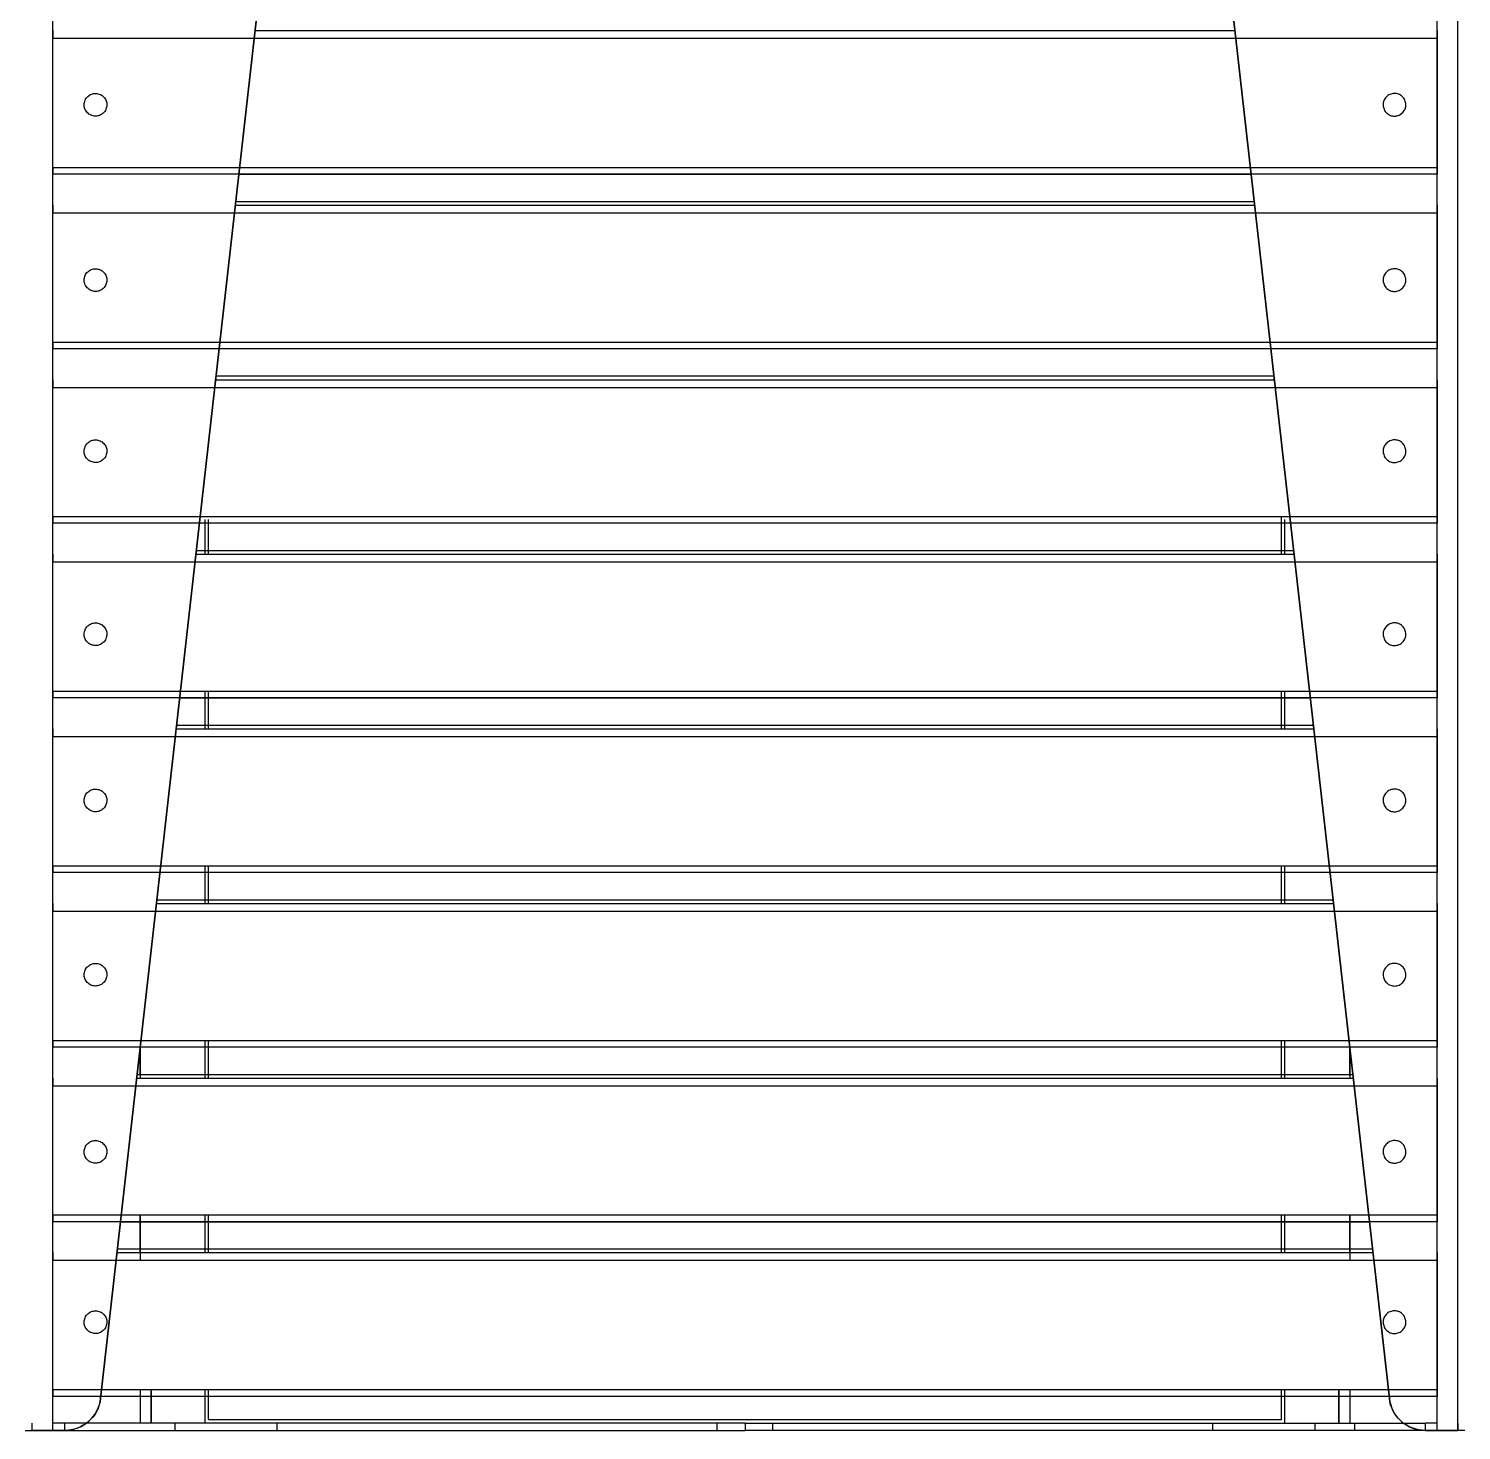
# Model space of a CAD drawing. Header units: millimetres. Extents: x 10366 to 28454, y 24552 to 29702.
# Drawn here: x 21735.5 to 22133.5, y 27511.7 to 27901.2 of the extents above; entities that cross this region are included whole.
import ezdxf

# ---------------------------------------------------------------- set-up
doc = ezdxf.new("R2010")
doc.units = ezdxf.units.MM
doc.header["$LTSCALE"] = 3
doc.layers.add('DomyÅ›lny', color=7, linetype='Continuous')

msp = doc.modelspace()

# ---------------------------------------------------------------- linework, layer by layer
at = {"layer": 'DomyÅ›lny'}
for p, q in [((21742.3, 27511.71), (21742.3, 28220.5)), ((22126.78, 27511.71), (22126.78, 28220.5)), ((22132.54, 27511.71), (22132.54, 28221.82)), ((21755.54, 27520.59), (21828.25, 28165.12)), ((21828.21, 28164.78), (21755.54, 27520.59)), ((22113.54, 27520.59), (22040.82, 28165.12)), ((22040.86, 28164.78), (22113.54, 27520.59)), ((21798.42, 27900.73), (22070.65, 27900.73)), ((21742.29, 27862.68), (21742.29, 27898.6)), ((21742.29, 27898.6), (22126.78, 27898.6)), ((22126.78, 27898.6), (22126.78, 27862.68)), ((21742.29, 27862.68), (22126.78, 27862.68)), ((22126.78, 27860.81), (21742.29, 27860.81)), ((21793.92, 27860.81), (22075.15, 27860.81)), ((21792.95, 27852.21), (22076.12, 27852.21)), ((21793.07, 27853.24), (22076.01, 27853.24)), ((21793.07, 27853.24), (22076.01, 27853.24)), ((21742.29, 27814.16), (21742.29, 27850.08)), ((21742.29, 27850.08), (22126.78, 27850.08)), ((22126.78, 27850.08), (22126.78, 27814.16)), ((21742.29, 27814.16), (22126.78, 27814.16)), ((22126.78, 27812.29), (21742.29, 27812.29)), ((21787.59, 27804.72), (22081.48, 27804.72)), ((21787.59, 27804.72), (22081.48, 27804.72)), ((21742.29, 27765.64), (21742.29, 27801.56)), ((21742.29, 27801.56), (22126.78, 27801.56)), ((21787.48, 27803.69), (22081.6, 27803.69)), ((22126.78, 27801.56), (22126.78, 27765.64)), ((21742.29, 27765.64), (22126.78, 27765.64)), ((21784.54, 27755.17), (21784.54, 27764.88)), ((21785.54, 27755.17), (21785.54, 27764.88)), ((22083.54, 27755.17), (22083.54, 27765.64)), ((22084.54, 27755.17), (22084.54, 27764.88)), ((22126.78, 27763.77), (21742.29, 27763.77)), ((21742.29, 27717.12), (21742.29, 27753.04)), ((21742.29, 27753.04), (22126.78, 27753.04)), ((21782, 27755.17), (22087.07, 27755.17)), ((21782.12, 27756.2), (22086.96, 27756.2)), ((21782.12, 27756.2), (22086.95, 27756.2)), ((22126.78, 27753.04), (22126.78, 27717.12)), ((21742.29, 27717.12), (22126.78, 27717.12)), ((21784.54, 27706.65), (21784.54, 27717.12)), ((21785.54, 27706.65), (21785.54, 27717.12)), ((22083.54, 27706.65), (22083.54, 27717.12)), ((22084.54, 27706.65), (22084.54, 27717.12)), ((22126.78, 27715.25), (21742.29, 27715.25)), ((21777.5, 27715.25), (22091.58, 27715.25)), ((21776.53, 27706.65), (22092.55, 27706.65)), ((21776.65, 27707.68), (22092.43, 27707.68)), ((21776.65, 27707.68), (22092.43, 27707.68)), ((21742.29, 27668.6), (21742.29, 27704.52)), ((21742.29, 27704.52), (22126.78, 27704.52)), ((22126.78, 27704.52), (22126.78, 27668.6)), ((21742.29, 27668.6), (22126.78, 27668.6)), ((22126.78, 27666.72), (21742.29, 27666.72)), ((21784.54, 27658.13), (21784.54, 27668.6)), ((21785.54, 27658.13), (21785.54, 27668.6)), ((22083.54, 27658.13), (22083.54, 27668.6)), ((22084.54, 27658.13), (22084.54, 27668.6)), ((21771.06, 27658.13), (22098.02, 27658.13)), ((21771.17, 27659.16), (22097.9, 27659.16)), ((21771.17, 27659.16), (22097.9, 27659.16)), ((21742.29, 27620.08), (21742.29, 27656)), ((21742.29, 27656), (22126.78, 27656)), ((22126.78, 27656), (22126.78, 27620.08)), ((21742.29, 27620.08), (22126.78, 27620.08)), ((22126.78, 27618.2), (21742.29, 27618.2)), ((21766.54, 27618.08), (21766.54, 27609.49)), ((21766.54, 27610.31), (21766.54, 27618.08)), ((21784.54, 27609.61), (21784.54, 27620.08)), ((21785.54, 27609.61), (21785.54, 27620.08)), ((22083.54, 27609.61), (22083.54, 27620.08)), ((22084.54, 27609.61), (22084.54, 27620.08)), ((22102.53, 27610.31), (22102.53, 27618.1)), ((22102.53, 27618.1), (22102.53, 27609.49)), ((21765.58, 27609.61), (22103.49, 27609.61)), ((21765.7, 27610.64), (22103.38, 27610.64)), ((21765.7, 27610.64), (22103.38, 27610.64)), ((21742.29, 27571.56), (21742.29, 27607.48)), ((21742.29, 27607.48), (22126.78, 27607.48)), ((22126.78, 27607.48), (22126.78, 27571.56)), ((21742.29, 27571.56), (22126.78, 27571.56)), ((22126.78, 27569.68), (21742.29, 27569.68)), ((21761.08, 27569.69), (22108, 27569.69)), ((21766.54, 27571.56), (21766.54, 27558.96)), ((21766.54, 27561.09), (21766.54, 27571.56)), ((21784.54, 27561.09), (21784.54, 27571.56)), ((21785.54, 27561.09), (21785.54, 27571.56)), ((22083.54, 27561.09), (22083.54, 27571.56)), ((22084.54, 27561.09), (22084.54, 27571.56)), ((22102.53, 27561.09), (22102.53, 27571.56)), ((22102.53, 27571.56), (22102.53, 27558.96)), ((21760.22, 27562.12), (22108.85, 27562.12)), ((21760.23, 27562.12), (22108.85, 27562.12)), ((21742.29, 27523.04), (21742.29, 27558.96)), ((21742.29, 27558.96), (22126.78, 27558.96)), ((21760.11, 27561.09), (22108.97, 27561.09)), ((22126.78, 27558.96), (22126.78, 27523.04)), ((21742.29, 27523.04), (22126.78, 27523.04)), ((21766.54, 27523.04), (21766.54, 27513.71)), ((21766.54, 27523.04), (21766.54, 27513.71)), ((21769.54, 27513.71), (21769.54, 27523.04)), ((21769.54, 27523.04), (21769.54, 27513.71)), ((21784.54, 27513.71), (21784.54, 27523.04)), ((21785.54, 27514.71), (21785.54, 27523.04)), ((22083.54, 27514.71), (22083.54, 27523.04)), ((22084.54, 27513.71), (22084.54, 27523.04)), ((22099.54, 27523.04), (22099.54, 27513.71)), ((22099.54, 27513.71), (22099.54, 27523.04)), ((22102.53, 27523.04), (22102.53, 27513.71)), ((22102.53, 27523.04), (22102.53, 27513.71)), ((22126.78, 27521.16), (21742.29, 27521.16)), ((21785.54, 27514.71), (22083.54, 27514.71)), ((21736.54, 27511.71), (21736.54, 27513.71)), ((21736.54, 27511.71), (21745.51, 27511.71)), ((21745.51, 27513.71), (21742.3, 27513.71)), ((21742.3, 27511.71), (21745.6, 27511.71)), ((21745.6, 27511.71), (21742.3, 27511.71)), ((21745.51, 27513.71), (21745.51, 27511.71)), ((21934.54, 27513.71), (21745.51, 27513.71)), ((21745.51, 27511.71), (21934.54, 27511.71)), ((21776.17, 27513.71), (21776.17, 27511.71)), ((21804.54, 27511.71), (21804.54, 27513.71)), ((21926.78, 27511.71), (21926.78, 27513.71)), ((21934.54, 27513.71), (22123.56, 27513.71)), ((21934.54, 27513.71), (21934.54, 27511.71)), ((21934.54, 27513.71), (21934.54, 27511.71)), ((22123.56, 27511.71), (21934.54, 27511.71)), ((21942.3, 27511.71), (21942.3, 27513.71)), ((22064.54, 27511.71), (22064.54, 27513.71)), ((22092.91, 27511.71), (22092.91, 27513.71)), ((22103.91, 27511.71), (22103.91, 27513.71)), ((22126.78, 27511.71), (22123.47, 27511.71)), ((22123.47, 27511.71), (22126.78, 27511.71)), ((22126.78, 27513.71), (22123.56, 27513.71)), ((22123.56, 27511.71), (22123.56, 27513.71)), ((22123.56, 27511.71), (22132.54, 27511.71)), ((22132.54, 27513.71), (22132.54, 27511.71))]:
    msp.add_line(p, q, dxfattribs=at)
for points in [[(21742.29, 27900.73, 0), (21742.29, 27900.7, 0), (21742.29, 27900.6, 0), (21742.29, 27900.17, 0), (21742.29, 27898.6, 0)], [(22126.78, 27900.73, 0), (22126.78, 27900.7, 0), (22126.78, 27900.6, 0), (22126.78, 27900.17, 0), (22126.78, 27898.6, 0)], [(21742.29, 27862.68, 0), (21742.29, 27861.29, 0), (21742.29, 27860.91, 0), (21742.29, 27860.82, 0), (21742.29, 27860.81, 0), (21742.29, 27860.81, 0), (21742.29, 27860.81, 0), (21742.29, 27860.81, 0), (21742.29, 27860.81, 0), (21742.29, 27860.81, 0), (21742.29, 27860.81, 0), (21742.29, 27860.81, 0), (21742.29, 27860.81, 0), (21742.29, 27860.81, 0), (21742.29, 27860.81, 0), (21742.29, 27860.81, 0), (21742.29, 27860.81, 0), (21742.29, 27860.81, 0), (21742.29, 27860.81, 0), (21742.29, 27860.81, 0), (21742.29, 27860.81, 0), (21742.29, 27860.81, 0), (21742.29, 27860.81, 0)], [(22126.78, 27862.68, 0), (22126.78, 27861.29, 0), (22126.78, 27860.91, 0), (22126.78, 27860.82, 0), (22126.78, 27860.81, 0), (22126.78, 27860.81, 0), (22126.78, 27860.81, 0), (22126.78, 27860.81, 0), (22126.78, 27860.81, 0), (22126.78, 27860.81, 0), (22126.78, 27860.81, 0), (22126.78, 27860.81, 0), (22126.78, 27860.81, 0), (22126.78, 27860.81, 0), (22126.78, 27860.81, 0), (22126.78, 27860.81, 0), (22126.78, 27860.81, 0), (22126.78, 27860.81, 0), (22126.78, 27860.81, 0), (22126.78, 27860.81, 0), (22126.78, 27860.81, 0), (22126.78, 27860.81, 0), (22126.78, 27860.81, 0)], [(21742.29, 27852.21, 0), (21742.29, 27852.18, 0), (21742.29, 27852.08, 0), (21742.29, 27851.65, 0), (21742.29, 27850.08, 0)], [(22126.78, 27852.21, 0), (22126.78, 27852.18, 0), (22126.78, 27852.08, 0), (22126.78, 27851.65, 0), (22126.78, 27850.08, 0)], [(21742.29, 27814.16, 0), (21742.29, 27812.77, 0), (21742.29, 27812.39, 0), (21742.29, 27812.3, 0), (21742.29, 27812.29, 0), (21742.29, 27812.29, 0), (21742.29, 27812.29, 0), (21742.29, 27812.29, 0), (21742.29, 27812.29, 0), (21742.29, 27812.29, 0), (21742.29, 27812.29, 0), (21742.29, 27812.29, 0), (21742.29, 27812.29, 0), (21742.29, 27812.29, 0), (21742.29, 27812.29, 0), (21742.29, 27812.29, 0), (21742.29, 27812.29, 0), (21742.29, 27812.29, 0), (21742.29, 27812.29, 0), (21742.29, 27812.29, 0), (21742.29, 27812.29, 0), (21742.29, 27812.29, 0), (21742.29, 27812.29, 0)], [(22126.78, 27814.16, 0), (22126.78, 27812.77, 0), (22126.78, 27812.39, 0), (22126.78, 27812.3, 0), (22126.78, 27812.29, 0), (22126.78, 27812.29, 0), (22126.78, 27812.29, 0), (22126.78, 27812.29, 0), (22126.78, 27812.29, 0), (22126.78, 27812.29, 0), (22126.78, 27812.29, 0), (22126.78, 27812.29, 0), (22126.78, 27812.29, 0), (22126.78, 27812.29, 0), (22126.78, 27812.29, 0), (22126.78, 27812.29, 0), (22126.78, 27812.29, 0), (22126.78, 27812.29, 0), (22126.78, 27812.29, 0), (22126.78, 27812.29, 0), (22126.78, 27812.29, 0), (22126.78, 27812.29, 0), (22126.78, 27812.29, 0)], [(21742.29, 27803.69, 0), (21742.29, 27803.66, 0), (21742.29, 27803.56, 0), (21742.29, 27803.13, 0), (21742.29, 27801.56, 0)], [(22126.78, 27803.69, 0), (22126.78, 27803.66, 0), (22126.78, 27803.56, 0), (22126.78, 27803.13, 0), (22126.78, 27801.56, 0)], [(21742.29, 27765.64, 0), (21742.29, 27764.25, 0), (21742.29, 27763.87, 0), (21742.29, 27763.78, 0), (21742.29, 27763.77, 0), (21742.29, 27763.77, 0), (21742.29, 27763.77, 0), (21742.29, 27763.77, 0), (21742.29, 27763.77, 0), (21742.29, 27763.77, 0), (21742.29, 27763.77, 0), (21742.29, 27763.77, 0), (21742.29, 27763.77, 0), (21742.29, 27763.77, 0), (21742.29, 27763.77, 0), (21742.29, 27763.77, 0), (21742.29, 27763.77, 0), (21742.29, 27763.77, 0), (21742.29, 27763.77, 0), (21742.29, 27763.77, 0), (21742.29, 27763.77, 0), (21742.29, 27763.77, 0), (21742.29, 27763.77, 0)], [(22126.78, 27765.64, 0), (22126.78, 27764.25, 0), (22126.78, 27763.87, 0), (22126.78, 27763.78, 0), (22126.78, 27763.77, 0), (22126.78, 27763.77, 0), (22126.78, 27763.77, 0), (22126.78, 27763.77, 0), (22126.78, 27763.77, 0), (22126.78, 27763.77, 0), (22126.78, 27763.77, 0), (22126.78, 27763.77, 0), (22126.78, 27763.77, 0), (22126.78, 27763.77, 0), (22126.78, 27763.77, 0), (22126.78, 27763.77, 0), (22126.78, 27763.77, 0), (22126.78, 27763.77, 0), (22126.78, 27763.77, 0), (22126.78, 27763.77, 0), (22126.78, 27763.77, 0), (22126.78, 27763.77, 0), (22126.78, 27763.77, 0)], [(21742.29, 27755.17, 0), (21742.29, 27755.14, 0), (21742.29, 27755.04, 0), (21742.29, 27754.61, 0), (21742.29, 27753.04, 0)], [(22126.78, 27755.17, 0), (22126.78, 27755.14, 0), (22126.78, 27755.04, 0), (22126.78, 27754.61, 0), (22126.78, 27753.04, 0)], [(21742.29, 27717.12, 0), (21742.29, 27715.73, 0), (21742.29, 27715.35, 0), (21742.29, 27715.26, 0), (21742.29, 27715.25, 0), (21742.29, 27715.25, 0), (21742.29, 27715.25, 0), (21742.29, 27715.25, 0), (21742.29, 27715.25, 0), (21742.29, 27715.25, 0), (21742.29, 27715.25, 0), (21742.29, 27715.25, 0), (21742.29, 27715.25, 0), (21742.29, 27715.25, 0), (21742.29, 27715.25, 0), (21742.29, 27715.25, 0), (21742.29, 27715.25, 0), (21742.29, 27715.25, 0), (21742.29, 27715.25, 0), (21742.29, 27715.25, 0), (21742.29, 27715.25, 0), (21742.29, 27715.25, 0), (21742.29, 27715.25, 0)], [(22126.78, 27717.12, 0), (22126.78, 27715.73, 0), (22126.78, 27715.35, 0), (22126.78, 27715.26, 0), (22126.78, 27715.25, 0), (22126.78, 27715.25, 0), (22126.78, 27715.25, 0), (22126.78, 27715.25, 0), (22126.78, 27715.25, 0), (22126.78, 27715.25, 0), (22126.78, 27715.25, 0), (22126.78, 27715.25, 0), (22126.78, 27715.25, 0), (22126.78, 27715.25, 0), (22126.78, 27715.25, 0), (22126.78, 27715.25, 0), (22126.78, 27715.25, 0), (22126.78, 27715.25, 0), (22126.78, 27715.25, 0), (22126.78, 27715.25, 0), (22126.78, 27715.25, 0), (22126.78, 27715.25, 0), (22126.78, 27715.25, 0)], [(21742.29, 27706.65, 0), (21742.29, 27706.62, 0), (21742.29, 27706.52, 0), (21742.29, 27706.09, 0), (21742.29, 27704.52, 0)], [(22126.78, 27706.65, 0), (22126.78, 27706.62, 0), (22126.78, 27706.52, 0), (22126.78, 27706.09, 0), (22126.78, 27704.52, 0)], [(21742.29, 27668.6, 0), (21742.29, 27667.21, 0), (21742.29, 27666.83, 0), (21742.29, 27666.74, 0), (21742.29, 27666.73, 0), (21742.29, 27666.72, 0), (21742.29, 27666.72, 0), (21742.29, 27666.72, 0), (21742.29, 27666.72, 0), (21742.29, 27666.72, 0), (21742.29, 27666.72, 0), (21742.29, 27666.72, 0), (21742.29, 27666.72, 0), (21742.29, 27666.72, 0), (21742.29, 27666.72, 0), (21742.29, 27666.72, 0), (21742.29, 27666.72, 0), (21742.29, 27666.72, 0), (21742.29, 27666.72, 0), (21742.29, 27666.72, 0), (21742.29, 27666.72, 0), (21742.29, 27666.73, 0), (21742.29, 27666.73, 0)], [(22126.78, 27668.6, 0), (22126.78, 27667.21, 0), (22126.78, 27666.83, 0), (22126.78, 27666.74, 0), (22126.78, 27666.73, 0), (22126.78, 27666.72, 0), (22126.78, 27666.72, 0), (22126.78, 27666.72, 0), (22126.78, 27666.72, 0), (22126.78, 27666.72, 0), (22126.78, 27666.72, 0), (22126.78, 27666.72, 0), (22126.78, 27666.72, 0), (22126.78, 27666.72, 0), (22126.78, 27666.72, 0), (22126.78, 27666.72, 0), (22126.78, 27666.72, 0), (22126.78, 27666.72, 0), (22126.78, 27666.72, 0), (22126.78, 27666.72, 0), (22126.78, 27666.72, 0), (22126.78, 27666.73, 0), (22126.78, 27666.73, 0)], [(21742.29, 27658.13, 0), (21742.29, 27658.1, 0), (21742.29, 27658, 0), (21742.29, 27657.57, 0), (21742.29, 27656, 0)], [(22126.78, 27658.13, 0), (22126.78, 27658.1, 0), (22126.78, 27658, 0), (22126.78, 27657.57, 0), (22126.78, 27656, 0)], [(21742.29, 27620.08, 0), (21742.29, 27618.69, 0), (21742.29, 27618.31, 0), (21742.29, 27618.22, 0), (21742.29, 27618.21, 0), (21742.29, 27618.2, 0), (21742.29, 27618.2, 0), (21742.29, 27618.2, 0), (21742.29, 27618.2, 0), (21742.29, 27618.2, 0), (21742.29, 27618.2, 0), (21742.29, 27618.2, 0), (21742.29, 27618.2, 0), (21742.29, 27618.2, 0), (21742.29, 27618.2, 0), (21742.29, 27618.2, 0), (21742.29, 27618.2, 0), (21742.29, 27618.2, 0), (21742.29, 27618.2, 0), (21742.29, 27618.2, 0), (21742.29, 27618.2, 0), (21742.29, 27618.21, 0), (21742.29, 27618.21, 0)], [(22126.78, 27620.08, 0), (22126.78, 27618.69, 0), (22126.78, 27618.31, 0), (22126.78, 27618.22, 0), (22126.78, 27618.21, 0), (22126.78, 27618.2, 0), (22126.78, 27618.2, 0), (22126.78, 27618.2, 0), (22126.78, 27618.2, 0), (22126.78, 27618.2, 0), (22126.78, 27618.2, 0), (22126.78, 27618.2, 0), (22126.78, 27618.2, 0), (22126.78, 27618.2, 0), (22126.78, 27618.2, 0), (22126.78, 27618.2, 0), (22126.78, 27618.2, 0), (22126.78, 27618.2, 0), (22126.78, 27618.2, 0), (22126.78, 27618.2, 0), (22126.78, 27618.2, 0), (22126.78, 27618.21, 0), (22126.78, 27618.21, 0)], [(21742.29, 27609.61, 0), (21742.29, 27609.58, 0), (21742.29, 27609.48, 0), (21742.29, 27609.05, 0), (21742.29, 27607.48, 0)], [(22126.78, 27609.61, 0), (22126.78, 27609.58, 0), (22126.78, 27609.48, 0), (22126.78, 27609.05, 0), (22126.78, 27607.48, 0)], [(21742.29, 27571.56, 0), (21742.29, 27570.17, 0), (21742.29, 27569.79, 0), (21742.29, 27569.7, 0), (21742.29, 27569.69, 0), (21742.29, 27569.68, 0), (21742.29, 27569.68, 0), (21742.29, 27569.68, 0), (21742.29, 27569.68, 0), (21742.29, 27569.68, 0), (21742.29, 27569.68, 0), (21742.29, 27569.68, 0), (21742.29, 27569.68, 0), (21742.29, 27569.68, 0), (21742.29, 27569.68, 0), (21742.29, 27569.68, 0), (21742.29, 27569.68, 0), (21742.29, 27569.68, 0), (21742.29, 27569.68, 0), (21742.29, 27569.68, 0), (21742.29, 27569.68, 0), (21742.29, 27569.69, 0), (21742.29, 27569.69, 0)], [(22126.78, 27571.56, 0), (22126.78, 27570.17, 0), (22126.78, 27569.79, 0), (22126.78, 27569.7, 0), (22126.78, 27569.69, 0), (22126.78, 27569.68, 0), (22126.78, 27569.68, 0), (22126.78, 27569.68, 0), (22126.78, 27569.68, 0), (22126.78, 27569.68, 0), (22126.78, 27569.68, 0), (22126.78, 27569.68, 0), (22126.78, 27569.68, 0), (22126.78, 27569.68, 0), (22126.78, 27569.68, 0), (22126.78, 27569.68, 0), (22126.78, 27569.68, 0), (22126.78, 27569.68, 0), (22126.78, 27569.68, 0), (22126.78, 27569.68, 0), (22126.78, 27569.68, 0), (22126.78, 27569.69, 0), (22126.78, 27569.69, 0)], [(21742.29, 27561.09, 0), (21742.29, 27561.06, 0), (21742.29, 27560.96, 0), (21742.29, 27560.53, 0), (21742.29, 27558.96, 0)], [(22126.78, 27561.09, 0), (22126.78, 27561.06, 0), (22126.78, 27560.96, 0), (22126.78, 27560.53, 0), (22126.78, 27558.96, 0)], [(21742.29, 27523.04, 0), (21742.29, 27521.65, 0), (21742.29, 27521.27, 0), (21742.29, 27521.18, 0), (21742.29, 27521.17, 0), (21742.29, 27521.16, 0), (21742.29, 27521.16, 0), (21742.29, 27521.16, 0), (21742.29, 27521.16, 0), (21742.29, 27521.16, 0), (21742.29, 27521.16, 0), (21742.29, 27521.16, 0), (21742.29, 27521.16, 0), (21742.29, 27521.16, 0), (21742.29, 27521.16, 0), (21742.29, 27521.16, 0), (21742.29, 27521.16, 0), (21742.29, 27521.16, 0), (21742.29, 27521.16, 0), (21742.29, 27521.16, 0), (21742.29, 27521.16, 0), (21742.29, 27521.17, 0), (21742.29, 27521.17, 0)], [(22126.78, 27523.04, 0), (22126.78, 27521.65, 0), (22126.78, 27521.27, 0), (22126.78, 27521.18, 0), (22126.78, 27521.17, 0), (22126.78, 27521.16, 0), (22126.78, 27521.16, 0), (22126.78, 27521.16, 0), (22126.78, 27521.16, 0), (22126.78, 27521.16, 0), (22126.78, 27521.16, 0), (22126.78, 27521.16, 0), (22126.78, 27521.16, 0), (22126.78, 27521.16, 0), (22126.78, 27521.16, 0), (22126.78, 27521.16, 0), (22126.78, 27521.16, 0), (22126.78, 27521.16, 0), (22126.78, 27521.16, 0), (22126.78, 27521.16, 0), (22126.78, 27521.16, 0), (22126.78, 27521.17, 0), (22126.78, 27521.17, 0)], [(21755.54, 27520.59, 0), (21755.39, 27519.66, 0), (21755.16, 27518.76, 0), (21754.84, 27517.88, 0), (21754.45, 27517.04, 0), (21753.98, 27516.25, 0), (21753.44, 27515.5, 0), (21752.84, 27514.81, 0), (21752.19, 27514.18, 0), (21751.48, 27513.61, 0), (21750.72, 27513.12, 0), (21749.93, 27512.69, 0), (21749.1, 27512.34, 0), (21748.25, 27512.06, 0), (21747.38, 27511.87, 0), (21746.51, 27511.75, 0), (21745.6, 27511.71, 0)], [(21745.6, 27511.71, 0), (21746.54, 27511.75, 0), (21747.47, 27511.88, 0), (21748.37, 27512.1, 0), (21749.25, 27512.4, 0), (21750.1, 27512.77, 0), (21750.9, 27513.22, 0), (21751.65, 27513.74, 0), (21752.35, 27514.33, 0), (21752.99, 27514.97, 0), (21753.57, 27515.67, 0), (21754.08, 27516.4, 0), (21754.52, 27517.19, 0), (21754.89, 27518, 0), (21755.18, 27518.84, 0), (21755.4, 27519.69, 0), (21755.54, 27520.59, 0)], [(22113.54, 27520.59, 0), (22113.69, 27519.66, 0), (22113.92, 27518.76, 0), (22114.23, 27517.88, 0), (22114.63, 27517.04, 0), (22115.1, 27516.25, 0), (22115.63, 27515.5, 0), (22116.23, 27514.81, 0), (22116.89, 27514.18, 0), (22117.6, 27513.61, 0), (22118.36, 27513.12, 0), (22119.15, 27512.69, 0), (22119.98, 27512.34, 0), (22120.82, 27512.06, 0), (22121.7, 27511.87, 0), (22122.57, 27511.75, 0), (22123.47, 27511.71, 0)], [(22123.47, 27511.71, 0), (22122.53, 27511.75, 0), (22121.61, 27511.88, 0), (22120.7, 27512.1, 0), (22119.82, 27512.4, 0), (22118.98, 27512.77, 0), (22118.18, 27513.22, 0), (22117.42, 27513.74, 0), (22116.72, 27514.33, 0), (22116.08, 27514.97, 0), (22115.5, 27515.67, 0), (22114.99, 27516.4, 0), (22114.55, 27517.19, 0), (22114.19, 27518, 0), (22113.89, 27518.84, 0), (22113.68, 27519.69, 0), (22113.54, 27520.59, 0)], [(21734.54, 27511.71, 0), (21734.54, 27511.71, 0), (21734.54, 27511.71, 0), (21734.54, 27511.71, 0), (21734.54, 27511.71, 0), (21734.54, 27511.71, 0), (21734.54, 27511.71, 0), (21734.54, 27511.71, 0), (21734.54, 27511.71, 0), (21734.54, 27511.71, 0), (21734.54, 27511.71, 0), (21734.55, 27511.71, 0), (21734.68, 27511.71, 0), (21735.33, 27511.71, 0), (21742.3, 27511.71, 0)], [(21742.3, 27511.71, 0), (21736.54, 27511.71, 0)], [(22126.78, 27511.71, 0), (22132.54, 27511.71, 0)], [(22134.54, 27511.71, 0), (22134.54, 27511.71, 0), (22134.54, 27511.71, 0), (22134.54, 27511.71, 0), (22134.54, 27511.71, 0), (22134.54, 27511.71, 0), (22134.54, 27511.71, 0), (22134.54, 27511.71, 0), (22134.54, 27511.71, 0), (22134.54, 27511.71, 0), (22134.53, 27511.71, 0), (22134.52, 27511.71, 0), (22134.39, 27511.71, 0), (22133.74, 27511.71, 0), (22126.78, 27511.71, 0)]]:
    msp.add_polyline3d(points, dxfattribs=at)
for points in [[(21751, 27879.55, 0), (21750.96, 27879.83, 0), (21750.95, 27880.12, 0), (21750.97, 27880.42, 0), (21751.02, 27880.73, 0), (21751.1, 27881.03, 0), (21751.21, 27881.33, 0), (21751.36, 27881.62, 0), (21751.53, 27881.9, 0), (21751.73, 27882.15, 0), (21751.96, 27882.38, 0), (21752.21, 27882.59, 0), (21752.47, 27882.77, 0), (21752.74, 27882.91, 0), (21753.02, 27883.03, 0), (21753.3, 27883.12, 0), (21753.57, 27883.18, 0), (21753.85, 27883.21, 0), (21754.15, 27883.22, 0), (21754.45, 27883.2, 0), (21754.75, 27883.16, 0), (21755.06, 27883.08, 0), (21755.36, 27882.96, 0), (21755.65, 27882.82, 0), (21755.92, 27882.65, 0), (21756.18, 27882.44, 0), (21756.41, 27882.22, 0), (21756.62, 27881.97, 0), (21756.79, 27881.71, 0), (21756.94, 27881.44, 0), (21757.06, 27881.17, 0), (21757.15, 27880.89, 0), (21757.21, 27880.61, 0), (21757.24, 27880.33, 0), (21757.25, 27880.04, 0), (21757.24, 27879.74, 0), (21757.19, 27879.43, 0), (21757.11, 27879.13, 0), (21756.99, 27878.83, 0), (21756.85, 27878.54, 0), (21756.68, 27878.26, 0), (21756.47, 27878.01, 0), (21756.25, 27877.78, 0), (21756, 27877.57, 0), (21755.74, 27877.39, 0), (21755.47, 27877.25, 0), (21755.19, 27877.13, 0), (21754.91, 27877.04, 0), (21754.64, 27876.98, 0), (21754.35, 27876.95, 0), (21754.06, 27876.94, 0), (21753.76, 27876.96, 0), (21753.46, 27877, 0), (21753.15, 27877.08, 0), (21752.85, 27877.2, 0), (21752.56, 27877.34, 0), (21752.28, 27877.51, 0), (21752.03, 27877.72, 0), (21751.8, 27877.94, 0), (21751.59, 27878.19, 0), (21751.41, 27878.45, 0), (21751.27, 27878.72, 0), (21751.15, 27878.99, 0), (21751.06, 27879.27, 0)], [(22118.07, 27879.55, 0), (22118.11, 27879.83, 0), (22118.12, 27880.12, 0), (22118.1, 27880.42, 0), (22118.05, 27880.73, 0), (22117.97, 27881.03, 0), (22117.86, 27881.33, 0), (22117.71, 27881.62, 0), (22117.54, 27881.9, 0), (22117.34, 27882.15, 0), (22117.11, 27882.38, 0), (22116.87, 27882.59, 0), (22116.61, 27882.77, 0), (22116.33, 27882.91, 0), (22116.06, 27883.03, 0), (22115.78, 27883.12, 0), (22115.5, 27883.18, 0), (22115.22, 27883.21, 0), (22114.93, 27883.22, 0), (22114.63, 27883.2, 0), (22114.32, 27883.16, 0), (22114.01, 27883.08, 0), (22113.71, 27882.96, 0), (22113.42, 27882.82, 0), (22113.15, 27882.65, 0), (22112.89, 27882.44, 0), (22112.66, 27882.22, 0), (22112.45, 27881.97, 0), (22112.28, 27881.71, 0), (22112.13, 27881.44, 0), (22112.01, 27881.17, 0), (22111.92, 27880.89, 0), (22111.86, 27880.61, 0), (22111.83, 27880.33, 0), (22111.82, 27880.04, 0), (22111.84, 27879.74, 0), (22111.89, 27879.43, 0), (22111.97, 27879.13, 0), (22112.08, 27878.83, 0), (22112.22, 27878.54, 0), (22112.4, 27878.26, 0), (22112.6, 27878.01, 0), (22112.82, 27877.78, 0), (22113.07, 27877.57, 0), (22113.33, 27877.39, 0), (22113.6, 27877.25, 0), (22113.88, 27877.13, 0), (22114.16, 27877.04, 0), (22114.44, 27876.98, 0), (22114.72, 27876.95, 0), (22115.01, 27876.94, 0), (22115.31, 27876.96, 0), (22115.62, 27877, 0), (22115.92, 27877.08, 0), (22116.22, 27877.2, 0), (22116.51, 27877.34, 0), (22116.79, 27877.51, 0), (22117.04, 27877.72, 0), (22117.28, 27877.94, 0), (22117.48, 27878.19, 0), (22117.66, 27878.45, 0), (22117.81, 27878.72, 0), (22117.92, 27878.99, 0), (22118.01, 27879.27, 0)], [(21751, 27830.84, 0), (21750.96, 27831.12, 0), (21750.95, 27831.41, 0), (21750.97, 27831.71, 0), (21751.02, 27832.01, 0), (21751.1, 27832.32, 0), (21751.21, 27832.62, 0), (21751.36, 27832.91, 0), (21751.53, 27833.18, 0), (21751.73, 27833.44, 0), (21751.96, 27833.67, 0), (21752.21, 27833.87, 0), (21752.47, 27834.05, 0), (21752.74, 27834.2, 0), (21753.02, 27834.32, 0), (21753.3, 27834.4, 0), (21753.57, 27834.46, 0), (21753.85, 27834.5, 0), (21754.15, 27834.51, 0), (21754.45, 27834.49, 0), (21754.75, 27834.44, 0), (21755.06, 27834.36, 0), (21755.36, 27834.25, 0), (21755.65, 27834.11, 0), (21755.92, 27833.93, 0), (21756.18, 27833.73, 0), (21756.41, 27833.51, 0), (21756.62, 27833.26, 0), (21756.79, 27833, 0), (21756.94, 27832.73, 0), (21757.06, 27832.45, 0), (21757.15, 27832.17, 0), (21757.21, 27831.9, 0), (21757.24, 27831.62, 0), (21757.25, 27831.32, 0), (21757.24, 27831.02, 0), (21757.19, 27830.72, 0), (21757.11, 27830.41, 0), (21756.99, 27830.11, 0), (21756.85, 27829.83, 0), (21756.68, 27829.55, 0), (21756.47, 27829.3, 0), (21756.25, 27829.06, 0), (21756, 27828.86, 0), (21755.74, 27828.68, 0), (21755.47, 27828.53, 0), (21755.19, 27828.42, 0), (21754.91, 27828.33, 0), (21754.64, 27828.27, 0), (21754.35, 27828.23, 0), (21754.06, 27828.22, 0), (21753.76, 27828.24, 0), (21753.46, 27828.29, 0), (21753.15, 27828.37, 0), (21752.85, 27828.48, 0), (21752.56, 27828.63, 0), (21752.28, 27828.8, 0), (21752.03, 27829, 0), (21751.8, 27829.23, 0), (21751.59, 27829.47, 0), (21751.41, 27829.73, 0), (21751.27, 27830, 0), (21751.15, 27830.28, 0), (21751.06, 27830.56, 0)], [(22118.07, 27830.84, 0), (22118.11, 27831.12, 0), (22118.12, 27831.41, 0), (22118.1, 27831.71, 0), (22118.05, 27832.01, 0), (22117.97, 27832.32, 0), (22117.86, 27832.62, 0), (22117.71, 27832.91, 0), (22117.54, 27833.18, 0), (22117.34, 27833.44, 0), (22117.11, 27833.67, 0), (22116.87, 27833.87, 0), (22116.61, 27834.05, 0), (22116.33, 27834.2, 0), (22116.06, 27834.32, 0), (22115.78, 27834.4, 0), (22115.5, 27834.46, 0), (22115.22, 27834.5, 0), (22114.93, 27834.51, 0), (22114.63, 27834.49, 0), (22114.32, 27834.44, 0), (22114.01, 27834.36, 0), (22113.71, 27834.25, 0), (22113.42, 27834.11, 0), (22113.15, 27833.93, 0), (22112.89, 27833.73, 0), (22112.66, 27833.51, 0), (22112.45, 27833.26, 0), (22112.28, 27833, 0), (22112.13, 27832.73, 0), (22112.01, 27832.45, 0), (22111.92, 27832.17, 0), (22111.86, 27831.9, 0), (22111.83, 27831.62, 0), (22111.82, 27831.32, 0), (22111.84, 27831.02, 0), (22111.89, 27830.72, 0), (22111.97, 27830.41, 0), (22112.08, 27830.11, 0), (22112.22, 27829.83, 0), (22112.4, 27829.55, 0), (22112.6, 27829.3, 0), (22112.82, 27829.06, 0), (22113.07, 27828.86, 0), (22113.33, 27828.68, 0), (22113.6, 27828.53, 0), (22113.88, 27828.42, 0), (22114.16, 27828.33, 0), (22114.44, 27828.27, 0), (22114.72, 27828.23, 0), (22115.01, 27828.22, 0), (22115.31, 27828.24, 0), (22115.62, 27828.29, 0), (22115.92, 27828.37, 0), (22116.22, 27828.48, 0), (22116.51, 27828.63, 0), (22116.79, 27828.8, 0), (22117.04, 27829, 0), (22117.28, 27829.23, 0), (22117.48, 27829.47, 0), (22117.66, 27829.73, 0), (22117.81, 27830, 0), (22117.92, 27830.28, 0), (22118.01, 27830.56, 0)], [(21751, 27783.28, 0), (21750.96, 27783.57, 0), (21750.95, 27783.86, 0), (21750.97, 27784.16, 0), (21751.02, 27784.46, 0), (21751.1, 27784.77, 0), (21751.21, 27785.07, 0), (21751.36, 27785.36, 0), (21751.53, 27785.63, 0), (21751.73, 27785.89, 0), (21751.96, 27786.12, 0), (21752.21, 27786.32, 0), (21752.47, 27786.5, 0), (21752.74, 27786.65, 0), (21753.02, 27786.77, 0), (21753.3, 27786.85, 0), (21753.57, 27786.91, 0), (21753.85, 27786.95, 0), (21754.15, 27786.96, 0), (21754.45, 27786.94, 0), (21754.75, 27786.89, 0), (21755.06, 27786.81, 0), (21755.36, 27786.7, 0), (21755.65, 27786.55, 0), (21755.92, 27786.38, 0), (21756.18, 27786.18, 0), (21756.41, 27785.95, 0), (21756.62, 27785.71, 0), (21756.79, 27785.45, 0), (21756.94, 27785.18, 0), (21757.06, 27784.9, 0), (21757.15, 27784.62, 0), (21757.21, 27784.35, 0), (21757.24, 27784.06, 0), (21757.25, 27783.77, 0), (21757.24, 27783.47, 0), (21757.19, 27783.17, 0), (21757.11, 27782.86, 0), (21756.99, 27782.56, 0), (21756.85, 27782.27, 0), (21756.68, 27782, 0), (21756.47, 27781.74, 0), (21756.25, 27781.51, 0), (21756, 27781.31, 0), (21755.74, 27781.13, 0), (21755.47, 27780.98, 0), (21755.19, 27780.86, 0), (21754.91, 27780.78, 0), (21754.64, 27780.72, 0), (21754.35, 27780.68, 0), (21754.06, 27780.67, 0), (21753.76, 27780.69, 0), (21753.46, 27780.74, 0), (21753.15, 27780.82, 0), (21752.85, 27780.93, 0), (21752.56, 27781.08, 0), (21752.28, 27781.25, 0), (21752.03, 27781.45, 0), (21751.8, 27781.68, 0), (21751.59, 27781.92, 0), (21751.41, 27782.18, 0), (21751.27, 27782.45, 0), (21751.15, 27782.73, 0), (21751.06, 27783.01, 0)], [(22118.07, 27783.28, 0), (22118.11, 27783.57, 0), (22118.12, 27783.86, 0), (22118.1, 27784.16, 0), (22118.05, 27784.46, 0), (22117.97, 27784.77, 0), (22117.86, 27785.07, 0), (22117.71, 27785.36, 0), (22117.54, 27785.63, 0), (22117.34, 27785.89, 0), (22117.11, 27786.12, 0), (22116.87, 27786.32, 0), (22116.61, 27786.5, 0), (22116.33, 27786.65, 0), (22116.06, 27786.77, 0), (22115.78, 27786.85, 0), (22115.5, 27786.91, 0), (22115.22, 27786.95, 0), (22114.93, 27786.96, 0), (22114.63, 27786.94, 0), (22114.32, 27786.89, 0), (22114.01, 27786.81, 0), (22113.71, 27786.7, 0), (22113.42, 27786.55, 0), (22113.15, 27786.38, 0), (22112.89, 27786.18, 0), (22112.66, 27785.95, 0), (22112.45, 27785.71, 0), (22112.28, 27785.45, 0), (22112.13, 27785.18, 0), (22112.01, 27784.9, 0), (22111.92, 27784.62, 0), (22111.86, 27784.35, 0), (22111.83, 27784.06, 0), (22111.82, 27783.77, 0), (22111.84, 27783.47, 0), (22111.89, 27783.17, 0), (22111.97, 27782.86, 0), (22112.08, 27782.56, 0), (22112.22, 27782.27, 0), (22112.4, 27782, 0), (22112.6, 27781.74, 0), (22112.82, 27781.51, 0), (22113.07, 27781.31, 0), (22113.33, 27781.13, 0), (22113.6, 27780.98, 0), (22113.88, 27780.86, 0), (22114.16, 27780.78, 0), (22114.44, 27780.72, 0), (22114.72, 27780.68, 0), (22115.01, 27780.67, 0), (22115.31, 27780.69, 0), (22115.62, 27780.74, 0), (22115.92, 27780.82, 0), (22116.22, 27780.93, 0), (22116.51, 27781.08, 0), (22116.79, 27781.25, 0), (22117.04, 27781.45, 0), (22117.28, 27781.68, 0), (22117.48, 27781.92, 0), (22117.66, 27782.18, 0), (22117.81, 27782.45, 0), (22117.92, 27782.73, 0), (22118.01, 27783.01, 0)], [(21751, 27732.42, 0), (21750.96, 27732.7, 0), (21750.95, 27732.99, 0), (21750.97, 27733.29, 0), (21751.02, 27733.6, 0), (21751.1, 27733.9, 0), (21751.21, 27734.2, 0), (21751.36, 27734.49, 0), (21751.53, 27734.77, 0), (21751.73, 27735.02, 0), (21751.96, 27735.25, 0), (21752.21, 27735.46, 0), (21752.47, 27735.64, 0), (21752.74, 27735.78, 0), (21753.02, 27735.9, 0), (21753.3, 27735.99, 0), (21753.57, 27736.05, 0), (21753.85, 27736.08, 0), (21754.15, 27736.09, 0), (21754.45, 27736.08, 0), (21754.75, 27736.03, 0), (21755.06, 27735.95, 0), (21755.36, 27735.83, 0), (21755.65, 27735.69, 0), (21755.92, 27735.52, 0), (21756.18, 27735.32, 0), (21756.41, 27735.09, 0), (21756.62, 27734.84, 0), (21756.79, 27734.58, 0), (21756.94, 27734.31, 0), (21757.06, 27734.04, 0), (21757.15, 27733.76, 0), (21757.21, 27733.48, 0), (21757.24, 27733.2, 0), (21757.25, 27732.91, 0), (21757.24, 27732.61, 0), (21757.19, 27732.3, 0), (21757.11, 27732, 0), (21756.99, 27731.7, 0), (21756.85, 27731.41, 0), (21756.68, 27731.13, 0), (21756.47, 27730.88, 0), (21756.25, 27730.65, 0), (21756, 27730.44, 0), (21755.74, 27730.26, 0), (21755.47, 27730.12, 0), (21755.19, 27730, 0), (21754.91, 27729.91, 0), (21754.64, 27729.85, 0), (21754.35, 27729.82, 0), (21754.06, 27729.81, 0), (21753.76, 27729.83, 0), (21753.46, 27729.87, 0), (21753.15, 27729.95, 0), (21752.85, 27730.07, 0), (21752.56, 27730.21, 0), (21752.28, 27730.38, 0), (21752.03, 27730.59, 0), (21751.8, 27730.81, 0), (21751.59, 27731.06, 0), (21751.41, 27731.32, 0), (21751.27, 27731.59, 0), (21751.15, 27731.87, 0), (21751.06, 27732.14, 0)], [(22118.07, 27732.42, 0), (22118.11, 27732.7, 0), (22118.12, 27732.99, 0), (22118.1, 27733.29, 0), (22118.05, 27733.6, 0), (22117.97, 27733.9, 0), (22117.86, 27734.2, 0), (22117.71, 27734.49, 0), (22117.54, 27734.77, 0), (22117.34, 27735.02, 0), (22117.11, 27735.25, 0), (22116.87, 27735.46, 0), (22116.61, 27735.64, 0), (22116.33, 27735.78, 0), (22116.06, 27735.9, 0), (22115.78, 27735.99, 0), (22115.5, 27736.05, 0), (22115.22, 27736.08, 0), (22114.93, 27736.09, 0), (22114.63, 27736.08, 0), (22114.32, 27736.03, 0), (22114.01, 27735.95, 0), (22113.71, 27735.83, 0), (22113.42, 27735.69, 0), (22113.15, 27735.52, 0), (22112.89, 27735.32, 0), (22112.66, 27735.09, 0), (22112.45, 27734.84, 0), (22112.28, 27734.58, 0), (22112.13, 27734.31, 0), (22112.01, 27734.04, 0), (22111.92, 27733.76, 0), (22111.86, 27733.48, 0), (22111.83, 27733.2, 0), (22111.82, 27732.91, 0), (22111.84, 27732.61, 0), (22111.89, 27732.3, 0), (22111.97, 27732, 0), (22112.08, 27731.7, 0), (22112.22, 27731.41, 0), (22112.4, 27731.13, 0), (22112.6, 27730.88, 0), (22112.82, 27730.65, 0), (22113.07, 27730.44, 0), (22113.33, 27730.26, 0), (22113.6, 27730.12, 0), (22113.88, 27730, 0), (22114.16, 27729.91, 0), (22114.44, 27729.85, 0), (22114.72, 27729.82, 0), (22115.01, 27729.81, 0), (22115.31, 27729.83, 0), (22115.62, 27729.87, 0), (22115.92, 27729.95, 0), (22116.22, 27730.07, 0), (22116.51, 27730.21, 0), (22116.79, 27730.38, 0), (22117.04, 27730.59, 0), (22117.28, 27730.81, 0), (22117.48, 27731.06, 0), (22117.66, 27731.32, 0), (22117.81, 27731.59, 0), (22117.92, 27731.87, 0), (22118.01, 27732.14, 0)], [(21751, 27686.24, 0), (21750.96, 27686.52, 0), (21750.95, 27686.81, 0), (21750.97, 27687.11, 0), (21751.02, 27687.41, 0), (21751.1, 27687.72, 0), (21751.21, 27688.02, 0), (21751.36, 27688.31, 0), (21751.53, 27688.58, 0), (21751.73, 27688.84, 0), (21751.96, 27689.07, 0), (21752.21, 27689.28, 0), (21752.47, 27689.45, 0), (21752.74, 27689.6, 0), (21753.02, 27689.72, 0), (21753.3, 27689.8, 0), (21753.57, 27689.87, 0), (21753.85, 27689.9, 0), (21754.15, 27689.91, 0), (21754.45, 27689.89, 0), (21754.75, 27689.84, 0), (21755.06, 27689.76, 0), (21755.36, 27689.65, 0), (21755.65, 27689.51, 0), (21755.92, 27689.33, 0), (21756.18, 27689.13, 0), (21756.41, 27688.91, 0), (21756.62, 27688.66, 0), (21756.79, 27688.4, 0), (21756.94, 27688.13, 0), (21757.06, 27687.85, 0), (21757.15, 27687.57, 0), (21757.21, 27687.3, 0), (21757.24, 27687.02, 0), (21757.25, 27686.72, 0), (21757.24, 27686.42, 0), (21757.19, 27686.12, 0), (21757.11, 27685.81, 0), (21756.99, 27685.52, 0), (21756.85, 27685.23, 0), (21756.68, 27684.95, 0), (21756.47, 27684.7, 0), (21756.25, 27684.46, 0), (21756, 27684.26, 0), (21755.74, 27684.08, 0), (21755.47, 27683.93, 0), (21755.19, 27683.82, 0), (21754.91, 27683.73, 0), (21754.64, 27683.67, 0), (21754.35, 27683.63, 0), (21754.06, 27683.62, 0), (21753.76, 27683.64, 0), (21753.46, 27683.69, 0), (21753.15, 27683.77, 0), (21752.85, 27683.88, 0), (21752.56, 27684.03, 0), (21752.28, 27684.2, 0), (21752.03, 27684.4, 0), (21751.8, 27684.63, 0), (21751.59, 27684.87, 0), (21751.41, 27685.13, 0), (21751.27, 27685.4, 0), (21751.15, 27685.68, 0), (21751.06, 27685.96, 0)], [(22118.07, 27686.24, 0), (22118.11, 27686.52, 0), (22118.12, 27686.81, 0), (22118.1, 27687.11, 0), (22118.05, 27687.41, 0), (22117.97, 27687.72, 0), (22117.86, 27688.02, 0), (22117.71, 27688.31, 0), (22117.54, 27688.58, 0), (22117.34, 27688.84, 0), (22117.11, 27689.07, 0), (22116.87, 27689.28, 0), (22116.61, 27689.45, 0), (22116.33, 27689.6, 0), (22116.06, 27689.72, 0), (22115.78, 27689.8, 0), (22115.5, 27689.87, 0), (22115.22, 27689.9, 0), (22114.93, 27689.91, 0), (22114.63, 27689.89, 0), (22114.32, 27689.84, 0), (22114.01, 27689.76, 0), (22113.71, 27689.65, 0), (22113.42, 27689.51, 0), (22113.15, 27689.33, 0), (22112.89, 27689.13, 0), (22112.66, 27688.91, 0), (22112.45, 27688.66, 0), (22112.28, 27688.4, 0), (22112.13, 27688.13, 0), (22112.01, 27687.85, 0), (22111.92, 27687.57, 0), (22111.86, 27687.3, 0), (22111.83, 27687.02, 0), (22111.82, 27686.72, 0), (22111.84, 27686.42, 0), (22111.89, 27686.12, 0), (22111.97, 27685.81, 0), (22112.08, 27685.52, 0), (22112.22, 27685.23, 0), (22112.4, 27684.95, 0), (22112.6, 27684.7, 0), (22112.82, 27684.46, 0), (22113.07, 27684.26, 0), (22113.33, 27684.08, 0), (22113.6, 27683.93, 0), (22113.88, 27683.82, 0), (22114.16, 27683.73, 0), (22114.44, 27683.67, 0), (22114.72, 27683.63, 0), (22115.01, 27683.62, 0), (22115.31, 27683.64, 0), (22115.62, 27683.69, 0), (22115.92, 27683.77, 0), (22116.22, 27683.88, 0), (22116.51, 27684.03, 0), (22116.79, 27684.2, 0), (22117.04, 27684.4, 0), (22117.28, 27684.63, 0), (22117.48, 27684.87, 0), (22117.66, 27685.13, 0), (22117.81, 27685.4, 0), (22117.92, 27685.68, 0), (22118.01, 27685.96, 0)], [(21751, 27637.8, 0), (21750.96, 27638.08, 0), (21750.95, 27638.38, 0), (21750.97, 27638.68, 0), (21751.02, 27638.98, 0), (21751.1, 27639.29, 0), (21751.21, 27639.59, 0), (21751.36, 27639.88, 0), (21751.53, 27640.15, 0), (21751.73, 27640.41, 0), (21751.96, 27640.64, 0), (21752.21, 27640.84, 0), (21752.47, 27641.02, 0), (21752.74, 27641.17, 0), (21753.02, 27641.28, 0), (21753.3, 27641.37, 0), (21753.57, 27641.43, 0), (21753.85, 27641.47, 0), (21754.15, 27641.48, 0), (21754.45, 27641.46, 0), (21754.75, 27641.41, 0), (21755.06, 27641.33, 0), (21755.36, 27641.22, 0), (21755.65, 27641.07, 0), (21755.92, 27640.9, 0), (21756.18, 27640.7, 0), (21756.41, 27640.47, 0), (21756.62, 27640.23, 0), (21756.79, 27639.97, 0), (21756.94, 27639.7, 0), (21757.06, 27639.42, 0), (21757.15, 27639.14, 0), (21757.21, 27638.86, 0), (21757.24, 27638.58, 0), (21757.25, 27638.29, 0), (21757.24, 27637.99, 0), (21757.19, 27637.69, 0), (21757.11, 27637.38, 0), (21756.99, 27637.08, 0), (21756.85, 27636.79, 0), (21756.68, 27636.52, 0), (21756.47, 27636.26, 0), (21756.25, 27636.03, 0), (21756, 27635.83, 0), (21755.74, 27635.65, 0), (21755.47, 27635.5, 0), (21755.19, 27635.38, 0), (21754.91, 27635.3, 0), (21754.64, 27635.24, 0), (21754.35, 27635.2, 0), (21754.06, 27635.19, 0), (21753.76, 27635.21, 0), (21753.46, 27635.26, 0), (21753.15, 27635.34, 0), (21752.85, 27635.45, 0), (21752.56, 27635.59, 0), (21752.28, 27635.77, 0), (21752.03, 27635.97, 0), (21751.8, 27636.19, 0), (21751.59, 27636.44, 0), (21751.41, 27636.7, 0), (21751.27, 27636.97, 0), (21751.15, 27637.25, 0), (21751.06, 27637.53, 0)], [(22118.07, 27637.8, 0), (22118.11, 27638.08, 0), (22118.12, 27638.38, 0), (22118.1, 27638.68, 0), (22118.05, 27638.98, 0), (22117.97, 27639.29, 0), (22117.86, 27639.59, 0), (22117.71, 27639.88, 0), (22117.54, 27640.15, 0), (22117.34, 27640.41, 0), (22117.11, 27640.64, 0), (22116.87, 27640.84, 0), (22116.61, 27641.02, 0), (22116.33, 27641.17, 0), (22116.06, 27641.28, 0), (22115.78, 27641.37, 0), (22115.5, 27641.43, 0), (22115.22, 27641.47, 0), (22114.93, 27641.48, 0), (22114.63, 27641.46, 0), (22114.32, 27641.41, 0), (22114.01, 27641.33, 0), (22113.71, 27641.22, 0), (22113.42, 27641.07, 0), (22113.15, 27640.9, 0), (22112.89, 27640.7, 0), (22112.66, 27640.47, 0), (22112.45, 27640.23, 0), (22112.28, 27639.97, 0), (22112.13, 27639.7, 0), (22112.01, 27639.42, 0), (22111.92, 27639.14, 0), (22111.86, 27638.86, 0), (22111.83, 27638.58, 0), (22111.82, 27638.29, 0), (22111.84, 27637.99, 0), (22111.89, 27637.69, 0), (22111.97, 27637.38, 0), (22112.08, 27637.08, 0), (22112.22, 27636.79, 0), (22112.4, 27636.52, 0), (22112.6, 27636.26, 0), (22112.82, 27636.03, 0), (22113.07, 27635.83, 0), (22113.33, 27635.65, 0), (22113.6, 27635.5, 0), (22113.88, 27635.38, 0), (22114.16, 27635.3, 0), (22114.44, 27635.24, 0), (22114.72, 27635.2, 0), (22115.01, 27635.19, 0), (22115.31, 27635.21, 0), (22115.62, 27635.26, 0), (22115.92, 27635.34, 0), (22116.22, 27635.45, 0), (22116.51, 27635.59, 0), (22116.79, 27635.77, 0), (22117.04, 27635.97, 0), (22117.28, 27636.19, 0), (22117.48, 27636.44, 0), (22117.66, 27636.7, 0), (22117.81, 27636.97, 0), (22117.92, 27637.25, 0), (22118.01, 27637.53, 0)], [(21751, 27588.57, 0), (21750.96, 27588.85, 0), (21750.95, 27589.15, 0), (21750.97, 27589.45, 0), (21751.02, 27589.75, 0), (21751.1, 27590.06, 0), (21751.21, 27590.35, 0), (21751.36, 27590.64, 0), (21751.53, 27590.92, 0), (21751.73, 27591.17, 0), (21751.96, 27591.41, 0), (21752.21, 27591.61, 0), (21752.47, 27591.79, 0), (21752.74, 27591.94, 0), (21753.02, 27592.05, 0), (21753.3, 27592.14, 0), (21753.57, 27592.2, 0), (21753.85, 27592.24, 0), (21754.15, 27592.25, 0), (21754.45, 27592.23, 0), (21754.75, 27592.18, 0), (21755.06, 27592.1, 0), (21755.36, 27591.99, 0), (21755.65, 27591.84, 0), (21755.92, 27591.67, 0), (21756.18, 27591.47, 0), (21756.41, 27591.24, 0), (21756.62, 27591, 0), (21756.79, 27590.74, 0), (21756.94, 27590.47, 0), (21757.06, 27590.19, 0), (21757.15, 27589.91, 0), (21757.21, 27589.63, 0), (21757.24, 27589.35, 0), (21757.25, 27589.06, 0), (21757.24, 27588.76, 0), (21757.19, 27588.46, 0), (21757.11, 27588.15, 0), (21756.99, 27587.85, 0), (21756.85, 27587.56, 0), (21756.68, 27587.29, 0), (21756.47, 27587.03, 0), (21756.25, 27586.8, 0), (21756, 27586.59, 0), (21755.74, 27586.42, 0), (21755.47, 27586.27, 0), (21755.19, 27586.15, 0), (21754.91, 27586.07, 0), (21754.64, 27586.01, 0), (21754.35, 27585.97, 0), (21754.06, 27585.96, 0), (21753.76, 27585.98, 0), (21753.46, 27586.03, 0), (21753.15, 27586.11, 0), (21752.85, 27586.22, 0), (21752.56, 27586.36, 0), (21752.28, 27586.54, 0), (21752.03, 27586.74, 0), (21751.8, 27586.96, 0), (21751.59, 27587.21, 0), (21751.41, 27587.47, 0), (21751.27, 27587.74, 0), (21751.15, 27588.02, 0), (21751.06, 27588.3, 0)], [(22118.07, 27588.57, 0), (22118.11, 27588.85, 0), (22118.12, 27589.15, 0), (22118.1, 27589.45, 0), (22118.05, 27589.75, 0), (22117.97, 27590.06, 0), (22117.86, 27590.35, 0), (22117.71, 27590.64, 0), (22117.54, 27590.92, 0), (22117.34, 27591.17, 0), (22117.11, 27591.41, 0), (22116.87, 27591.61, 0), (22116.61, 27591.79, 0), (22116.33, 27591.94, 0), (22116.06, 27592.05, 0), (22115.78, 27592.14, 0), (22115.5, 27592.2, 0), (22115.22, 27592.24, 0), (22114.93, 27592.25, 0), (22114.63, 27592.23, 0), (22114.32, 27592.18, 0), (22114.01, 27592.1, 0), (22113.71, 27591.99, 0), (22113.42, 27591.84, 0), (22113.15, 27591.67, 0), (22112.89, 27591.47, 0), (22112.66, 27591.24, 0), (22112.45, 27591, 0), (22112.28, 27590.74, 0), (22112.13, 27590.47, 0), (22112.01, 27590.19, 0), (22111.92, 27589.91, 0), (22111.86, 27589.63, 0), (22111.83, 27589.35, 0), (22111.82, 27589.06, 0), (22111.84, 27588.76, 0), (22111.89, 27588.46, 0), (22111.97, 27588.15, 0), (22112.08, 27587.85, 0), (22112.22, 27587.56, 0), (22112.4, 27587.29, 0), (22112.6, 27587.03, 0), (22112.82, 27586.8, 0), (22113.07, 27586.59, 0), (22113.33, 27586.42, 0), (22113.6, 27586.27, 0), (22113.88, 27586.15, 0), (22114.16, 27586.07, 0), (22114.44, 27586.01, 0), (22114.72, 27585.97, 0), (22115.01, 27585.96, 0), (22115.31, 27585.98, 0), (22115.62, 27586.03, 0), (22115.92, 27586.11, 0), (22116.22, 27586.22, 0), (22116.51, 27586.36, 0), (22116.79, 27586.54, 0), (22117.04, 27586.74, 0), (22117.28, 27586.96, 0), (22117.48, 27587.21, 0), (22117.66, 27587.47, 0), (22117.81, 27587.74, 0), (22117.92, 27588.02, 0), (22118.01, 27588.3, 0)], [(21751, 27541.24, 0), (21750.96, 27541.52, 0), (21750.95, 27541.81, 0), (21750.97, 27542.11, 0), (21751.02, 27542.42, 0), (21751.1, 27542.72, 0), (21751.21, 27543.02, 0), (21751.36, 27543.31, 0), (21751.53, 27543.59, 0), (21751.73, 27543.84, 0), (21751.96, 27544.08, 0), (21752.21, 27544.28, 0), (21752.47, 27544.46, 0), (21752.74, 27544.61, 0), (21753.02, 27544.72, 0), (21753.3, 27544.81, 0), (21753.57, 27544.87, 0), (21753.85, 27544.91, 0), (21754.15, 27544.92, 0), (21754.45, 27544.9, 0), (21754.75, 27544.85, 0), (21755.06, 27544.77, 0), (21755.36, 27544.66, 0), (21755.65, 27544.51, 0), (21755.92, 27544.34, 0), (21756.18, 27544.14, 0), (21756.41, 27543.91, 0), (21756.62, 27543.67, 0), (21756.79, 27543.41, 0), (21756.94, 27543.13, 0), (21757.06, 27542.86, 0), (21757.15, 27542.58, 0), (21757.21, 27542.3, 0), (21757.24, 27542.02, 0), (21757.25, 27541.73, 0), (21757.24, 27541.43, 0), (21757.19, 27541.13, 0), (21757.11, 27540.82, 0), (21756.99, 27540.52, 0), (21756.85, 27540.23, 0), (21756.68, 27539.96, 0), (21756.47, 27539.7, 0), (21756.25, 27539.47, 0), (21756, 27539.26, 0), (21755.74, 27539.09, 0), (21755.47, 27538.94, 0), (21755.19, 27538.82, 0), (21754.91, 27538.73, 0), (21754.64, 27538.67, 0), (21754.35, 27538.64, 0), (21754.06, 27538.63, 0), (21753.76, 27538.65, 0), (21753.46, 27538.7, 0), (21753.15, 27538.78, 0), (21752.85, 27538.89, 0), (21752.56, 27539.03, 0), (21752.28, 27539.21, 0), (21752.03, 27539.41, 0), (21751.8, 27539.63, 0), (21751.59, 27539.88, 0), (21751.41, 27540.14, 0), (21751.27, 27540.41, 0), (21751.15, 27540.69, 0), (21751.06, 27540.97, 0)], [(22118.07, 27541.24, 0), (22118.11, 27541.52, 0), (22118.12, 27541.81, 0), (22118.1, 27542.11, 0), (22118.05, 27542.42, 0), (22117.97, 27542.72, 0), (22117.86, 27543.02, 0), (22117.71, 27543.31, 0), (22117.54, 27543.59, 0), (22117.34, 27543.84, 0), (22117.11, 27544.08, 0), (22116.87, 27544.28, 0), (22116.61, 27544.46, 0), (22116.33, 27544.61, 0), (22116.06, 27544.72, 0), (22115.78, 27544.81, 0), (22115.5, 27544.87, 0), (22115.22, 27544.91, 0), (22114.93, 27544.92, 0), (22114.63, 27544.9, 0), (22114.32, 27544.85, 0), (22114.01, 27544.77, 0), (22113.71, 27544.66, 0), (22113.42, 27544.51, 0), (22113.15, 27544.34, 0), (22112.89, 27544.14, 0), (22112.66, 27543.91, 0), (22112.45, 27543.67, 0), (22112.28, 27543.41, 0), (22112.13, 27543.13, 0), (22112.01, 27542.86, 0), (22111.92, 27542.58, 0), (22111.86, 27542.3, 0), (22111.83, 27542.02, 0), (22111.82, 27541.73, 0), (22111.84, 27541.43, 0), (22111.89, 27541.13, 0), (22111.97, 27540.82, 0), (22112.08, 27540.52, 0), (22112.22, 27540.23, 0), (22112.4, 27539.96, 0), (22112.6, 27539.7, 0), (22112.82, 27539.47, 0), (22113.07, 27539.26, 0), (22113.33, 27539.09, 0), (22113.6, 27538.94, 0), (22113.88, 27538.82, 0), (22114.16, 27538.73, 0), (22114.44, 27538.67, 0), (22114.72, 27538.64, 0), (22115.01, 27538.63, 0), (22115.31, 27538.65, 0), (22115.62, 27538.7, 0), (22115.92, 27538.78, 0), (22116.22, 27538.89, 0), (22116.51, 27539.03, 0), (22116.79, 27539.21, 0), (22117.04, 27539.41, 0), (22117.28, 27539.63, 0), (22117.48, 27539.88, 0), (22117.66, 27540.14, 0), (22117.81, 27540.41, 0), (22117.92, 27540.69, 0), (22118.01, 27540.97, 0)]]:
    msp.add_polyline3d(points, close=True, dxfattribs=at)

doc.saveas('drawing.dxf')
